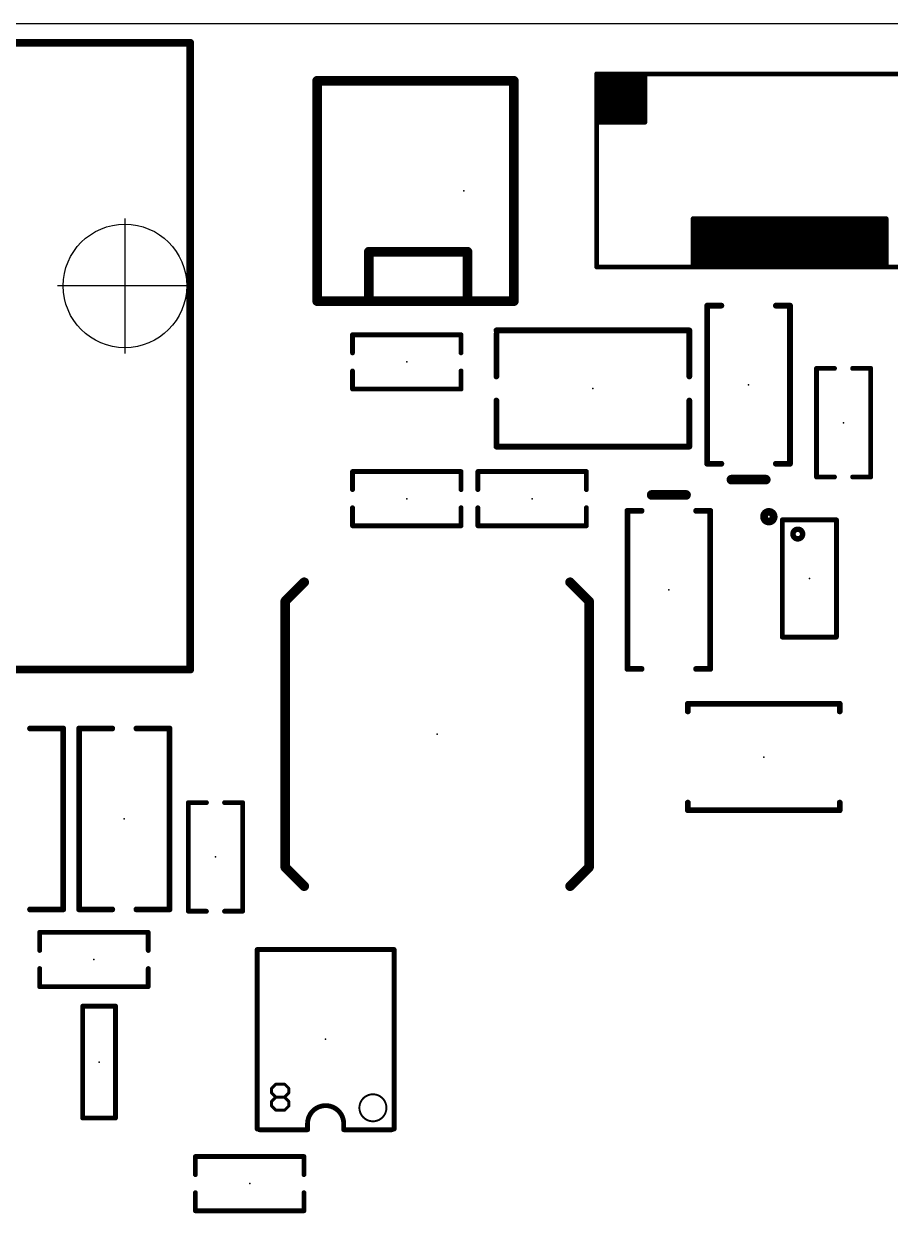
# Model space of a CAD drawing. Extents: x -49 to 146, y -19 to 112.
# Drawn here: x 79.42 to 102.23, y 70.59 to 101.9 of the extents above; entities that cross this region are included whole.
import ezdxf

# ---------------------------------------------------------------- set-up
doc = ezdxf.new("R2010")
doc.units = 0
for name, color, linetype in [('20', 7, 'CONTINUOUS'), ('21', 253, 'CONTINUOUS'), ('23', 7, 'CONTINUOUS'), ('49', 253, 'CONTINUOUS')]:
    doc.layers.add(name, color=color, linetype=linetype)

msp = doc.modelspace()

# ---------------------------------------------------------------- linework, layer by layer
at = {"layer": '20'}
msp.add_line((146.05, 101.9), (0, 101.9), dxfattribs=at)
msp.add_circle((82.08, 95), 1.6256, dxfattribs=at)
at = {"layer": '21'}
for points, const_width in [([(70.2, 101.4), (83.8, 101.4)], 0.2032), ([(83.8, 101.4), (83.8, 84.9)], 0.2032), ([(87.14, 94.6), (87.14, 100.4)], 0.254), ([(87.14, 100.4), (92.32, 100.4)], 0.254), ([(92.32, 100.4), (92.32, 94.6)], 0.254), ([(94.5, 100.58), (94.5, 99.31)], 0.127), ([(95.77, 100.58), (94.5, 100.58)], 0.127), ([(114.82, 100.58), (94.5, 100.58)], 0.127), ([(94.5, 100.58), (94.5, 95.5)], 0.127), ([(94.5, 100.453), (95.77, 100.453)], 0.127), ([(95.77, 99.31), (95.77, 100.58)], 0.127), ([(94.5, 100.326), (95.77, 100.326)], 0.127), ([(94.5, 100.199), (95.77, 100.199)], 0.127), ([(94.5, 100.072), (95.77, 100.072)], 0.127), ([(94.5, 99.945), (95.77, 99.945)], 0.127), ([(94.5, 99.818), (95.77, 99.818)], 0.127), ([(94.5, 99.691), (95.77, 99.691)], 0.127), ([(94.5, 99.564), (95.77, 99.564)], 0.127), ([(94.5, 99.437), (95.77, 99.437)], 0.127), ([(94.5, 99.31), (95.77, 99.31)], 0.127), ([(94.5, 99.31), (95.77, 99.31)], 0.127), ([(97.04, 95.5), (97.04, 96.77)], 0.127), ([(97.04, 96.77), (102.12, 96.77)], 0.127), ([(97.04, 95.5), (97.04, 96.77)], 0.127), ([(97.04, 96.77), (102.12, 96.77)], 0.127), ([(102.12, 96.77), (102.12, 95.5)], 0.127), ([(102.12, 96.77), (102.12, 95.5)], 0.127), ([(97.04, 96.643), (102.12, 96.643)], 0.127), ([(97.04, 96.516), (102.12, 96.516)], 0.127), ([(97.04, 96.389), (102.12, 96.389)], 0.127), ([(97.04, 96.262), (102.12, 96.262)], 0.127), ([(97.04, 96.135), (102.12, 96.135)], 0.127), ([(91.1, 95.9), (88.5, 95.9)], 0.254), ([(88.5, 95.9), (88.5, 94.6)], 0.254), ([(91.1, 94.6), (91.1, 95.9)], 0.254), ([(97.04, 96.008), (102.12, 96.008)], 0.127), ([(97.04, 95.881), (102.12, 95.881)], 0.127), ([(97.04, 95.754), (102.12, 95.754)], 0.127), ([(94.5, 95.5), (97.04, 95.5)], 0.127), ([(97.04, 95.627), (102.12, 95.627)], 0.127), ([(102.12, 95.5), (97.04, 95.5)], 0.127), ([(97.04, 95.5), (102.12, 95.5)], 0.127), ([(97.04, 95.5), (102.12, 95.5)], 0.127), ([(102.12, 95.5), (104.66, 95.5)], 0.127), ([(88.5, 94.6), (87.14, 94.6)], 0.254), ([(91.1, 94.6), (88.5, 94.6)], 0.254), ([(92.32, 94.6), (91.1, 94.6)], 0.254), ([(97.4094, 90.3187), (97.4094, 94.4813)], 0.1524), ([(97.4094, 94.4813), (97.7825, 94.4813)], 0.1524), ([(99.2175, 94.4813), (99.5906, 94.4813)], 0.1524), ([(99.5906, 94.4813), (99.5906, 90.3187)], 0.1524), ([(90.9288, 93.7144), (88.0712, 93.7144)], 0.127), ([(88.0712, 93.7144), (88.0712, 93.2381)], 0.127), ([(90.9288, 93.2381), (90.9288, 93.7144)], 0.127), ([(91.8599, 93.7288), (91.8599, 92.6175)], 0.1524), ([(91.86, 93.8304), (96.94, 93.8304)], 0.1524), ([(96.94, 93.8304), (96.94, 92.6175)], 0.1524), ([(88.0712, 92.2856), (88.0712, 92.7619)], 0.127), ([(90.9288, 92.7619), (90.9288, 92.2856)], 0.127), ([(100.7619, 92.8288), (100.2856, 92.8288)], 0.127), ([(100.2856, 92.8288), (100.2856, 89.9712)], 0.127), ([(101.2381, 92.8288), (101.7144, 92.8288)], 0.127), ([(101.7144, 92.8288), (101.7144, 89.9712)], 0.127), ([(90.9288, 92.2856), (88.0712, 92.2856)], 0.127), ([(91.86, 90.7696), (91.86, 91.9825)], 0.1524), ([(96.94, 90.7696), (96.94, 91.9825)], 0.1524), ([(96.94, 90.7696), (91.86, 90.7696)], 0.1524), ([(90.9288, 90.1144), (88.0712, 90.1144)], 0.127), ([(88.0712, 90.1144), (88.0712, 89.6381)], 0.127), ([(90.9288, 89.6381), (90.9288, 90.1144)], 0.127), ([(94.2288, 90.1144), (91.3712, 90.1144)], 0.127), ([(91.3712, 90.1144), (91.3712, 89.6381)], 0.127), ([(94.2288, 89.6381), (94.2288, 90.1144)], 0.127), ([(97.7826, 90.3187), (97.4094, 90.3187)], 0.1524), ([(99.5906, 90.3187), (99.2175, 90.3187)], 0.1524), ([(98.0475, 89.9012), (98.9525, 89.9012)], 0.254), ([(100.2856, 89.9712), (100.7619, 89.9712)], 0.127), ([(101.7144, 89.9712), (101.2381, 89.9712)], 0.127), ([(96.8525, 89.4988), (95.9475, 89.4988)], 0.254), ([(88.0712, 88.6856), (88.0712, 89.1619)], 0.127), ([(90.9288, 89.1619), (90.9288, 88.6856)], 0.127), ([(91.3712, 88.6856), (91.3712, 89.1619)], 0.127), ([(94.2288, 89.1619), (94.2288, 88.6856)], 0.127), ([(95.3094, 84.9187), (95.3094, 89.0813)], 0.1524), ([(95.3094, 89.0813), (95.6825, 89.0813)], 0.1524), ([(97.1174, 89.0813), (97.4906, 89.0813)], 0.1524), ([(97.4906, 89.0813), (97.4906, 84.9187)], 0.1524), ([(90.9288, 88.6856), (88.0712, 88.6856)], 0.127), ([(94.2288, 88.6856), (91.3712, 88.6856)], 0.127), ([(99.3876, 85.7562), (99.3876, 88.8438)], 0.127), ([(99.3876, 88.8438), (100.8126, 88.8438)], 0.127), ([(100.8126, 88.8438), (100.8126, 85.7562)], 0.127), ([(86.3, 86.7), (86.8, 87.2)], 0.254), ([(93.8, 87.2), (94.3, 86.7)], 0.254), ([(86.3, 79.7), (86.3, 86.7)], 0.254), ([(94.3, 86.7), (94.3, 79.7)], 0.254), ([(100.8126, 85.7562), (99.3876, 85.7562)], 0.127), ([(83.8, 84.9), (70.2, 84.9)], 0.2032), ([(95.6825, 84.9187), (95.3094, 84.9187)], 0.1524), ([(97.4906, 84.9187), (97.1175, 84.9187)], 0.1524), ([(96.9, 83.8), (96.9, 84)], 0.1524), ([(96.9, 84), (100.9, 84)], 0.1524), ([(100.9, 84), (100.9, 83.8)], 0.1524), ([(79.5815, 83.3513), (80.4546, 83.3513)], 0.1524), ([(80.4546, 83.3513), (80.4546, 78.5887)], 0.1524), ([(80.8734, 78.5887), (80.8734, 83.3513)], 0.1524), ([(80.8734, 83.3513), (81.7465, 83.3513)], 0.1524), ([(82.3815, 83.3513), (83.2546, 83.3513)], 0.1524), ([(83.2546, 83.3513), (83.2546, 78.5887)], 0.1524), ([(84.2259, 81.3988), (83.7496, 81.3988)], 0.127), ([(83.7496, 81.3988), (83.7496, 78.5412)], 0.127), ([(84.7021, 81.3988), (85.1784, 81.3988)], 0.127), ([(85.1784, 81.3988), (85.1784, 78.5412)], 0.127), ([(96.9, 81.2), (96.9, 81.4)], 0.1524), ([(100.9, 81.4), (100.9, 81.2)], 0.1524), ([(100.9, 81.2), (96.9, 81.2)], 0.1524), ([(86.8, 79.2), (86.3, 79.7)], 0.254), ([(94.3, 79.7), (93.8, 79.2)], 0.254), ([(80.4546, 78.5887), (79.5815, 78.5887)], 0.1524), ([(81.7466, 78.5887), (80.8734, 78.5887)], 0.1524), ([(83.2546, 78.5887), (82.3815, 78.5887)], 0.1524), ([(83.7496, 78.5412), (84.2259, 78.5412)], 0.127), ([(85.1784, 78.5412), (84.7021, 78.5412)], 0.127), ([(82.6928, 77.9844), (79.8352, 77.9844)], 0.127), ([(79.8352, 77.9844), (79.8352, 77.5081)], 0.127), ([(82.6928, 77.5081), (82.6928, 77.9844)], 0.127), ([(89.1674, 77.5322), (85.5606, 77.5322)], 0.127), ([(85.5606, 77.5322), (85.5606, 72.8078)], 0.127), ([(89.1674, 72.8078), (89.1674, 77.5322)], 0.127), ([(79.8352, 76.5556), (79.8352, 77.0319)], 0.127), ([(82.6928, 77.0319), (82.6928, 76.5556)], 0.127), ([(82.6928, 76.5556), (79.8352, 76.5556)], 0.127), ([(80.9687, 73.0968), (80.9687, 76.0432)], 0.127), ([(80.9687, 76.0432), (81.8323, 76.0432)], 0.127), ([(81.8323, 76.0432), (81.8323, 73.0968)], 0.127), ([(85.9385, 73.8751), (86.0529, 73.9895)], 0.0762), ([(85.9385, 73.7607), (85.9385, 73.8751)], 0.0762), ([(86.0529, 73.9895), (86.2817, 73.9895)], 0.0762), ([(86.2817, 73.9895), (86.3961, 73.8751)], 0.0762), ([(86.3961, 73.8751), (86.3961, 73.7607)], 0.0762), ([(86.0529, 73.6463), (85.9385, 73.7607)], 0.0762), ([(85.9385, 73.5319), (86.0529, 73.6463)], 0.0762), ([(86.0529, 73.6463), (86.2817, 73.6463)], 0.0762), ([(86.3961, 73.7607), (86.2817, 73.6463)], 0.0762), ([(86.2817, 73.6463), (86.3961, 73.5319)], 0.0762), ([(85.9385, 73.4175), (85.9385, 73.5319)], 0.0762), ([(86.0529, 73.3031), (85.9385, 73.4175)], 0.0762), ([(86.2817, 73.3031), (86.0529, 73.3031)], 0.0762), ([(86.3961, 73.4175), (86.2817, 73.3031)], 0.0762), ([(86.3961, 73.5319), (86.3961, 73.4175)], 0.0762), ([(81.8323, 73.0968), (80.9687, 73.0968)], 0.127), ([(86.8877, 72.9475), (86.8877, 72.7888)], 0.127), ([(87.8403, 72.9475), (87.8403, 72.7888)], 0.127), ([(86.8877, 72.7888), (85.6177, 72.7888)], 0.127), ([(87.8403, 72.7888), (89.1103, 72.7888)], 0.127), ([(83.9352, 71.6081), (83.9352, 72.0844)], 0.127), ([(83.9352, 72.0844), (86.7928, 72.0844)], 0.127), ([(86.7928, 72.0844), (86.7928, 71.6081)], 0.127), ([(83.9352, 71.1319), (83.9352, 70.6556)], 0.127), ([(86.7928, 70.6556), (86.7928, 71.1319)], 0.127), ([(83.9352, 70.6556), (86.7928, 70.6556)], 0.127)]:
    msp.add_lwpolyline(points, dxfattribs=dict(at, const_width=const_width))
for points, const_width in [([(83.8508, 101.4, 1), (83.7492, 101.4)], 0.1016), ([(83.8, 101.3492, 1), (83.8, 101.4508)], 0.1016), ([(87.2035, 100.4, 1), (87.0765, 100.4)], 0.127), ([(87.14, 100.4635, 1), (87.14, 100.3365)], 0.127), ([(92.3835, 100.4, 1), (92.2565, 100.4)], 0.127), ([(92.32, 100.3365, 1), (92.32, 100.4635)], 0.127), ([(94.5318, 100.58, 1), (94.4682, 100.58)], 0.0635), ([(94.5, 100.6118, 1), (94.5, 100.5482)], 0.0635), ([(94.5, 100.6118, 1), (94.5, 100.5482)], 0.0635), ([(94.5318, 100.58, 1), (94.4682, 100.58)], 0.0635), ([(94.5, 100.4848, 1), (94.5, 100.4213)], 0.0635), ([(95.8018, 100.58, 1), (95.7383, 100.58)], 0.0635), ([(95.77, 100.5482, 1), (95.77, 100.6118)], 0.0635), ([(95.77, 100.4213, 1), (95.77, 100.4848)], 0.0635), ([(94.5, 100.2308, 1), (94.5, 100.1672)], 0.0635), ([(94.5, 100.3578, 1), (94.5, 100.2943)], 0.0635), ([(95.77, 100.2943, 1), (95.77, 100.3578)], 0.0635), ([(95.77, 100.1672, 1), (95.77, 100.2308)], 0.0635), ([(94.5, 99.8498, 1), (94.5, 99.7862)], 0.0635), ([(94.5, 100.1038, 1), (94.5, 100.0403)], 0.0635), ([(94.5, 99.9768, 1), (94.5, 99.9133)], 0.0635), ([(95.77, 100.0403, 1), (95.77, 100.1038)], 0.0635), ([(95.77, 99.9133, 1), (95.77, 99.9768)], 0.0635), ([(95.77, 99.7862, 1), (95.77, 99.8498)], 0.0635), ([(94.5, 99.7228, 1), (94.5, 99.6593)], 0.0635), ([(94.5, 99.5958, 1), (94.5, 99.5323)], 0.0635), ([(95.77, 99.6593, 1), (95.77, 99.7228)], 0.0635), ([(95.77, 99.5323, 1), (95.77, 99.5958)], 0.0635), ([(94.5, 99.3418, 1), (94.5, 99.2782)], 0.0635), ([(94.5, 99.3418, 1), (94.5, 99.2782)], 0.0635), ([(94.4682, 99.31, 1), (94.5318, 99.31)], 0.0635), ([(94.5, 99.4688, 1), (94.5, 99.4053)], 0.0635), ([(95.7383, 99.31, 1), (95.8018, 99.31)], 0.0635), ([(95.77, 99.4053, 1), (95.77, 99.4688)], 0.0635), ([(95.77, 99.2782, 1), (95.77, 99.3418)], 0.0635), ([(95.77, 99.2782, 1), (95.77, 99.3418)], 0.0635), ([(97.04, 96.8018, 1), (97.04, 96.7383)], 0.0635), ([(97.04, 96.8018, 1), (97.04, 96.7383)], 0.0635), ([(97.0718, 96.77, 1), (97.0083, 96.77)], 0.0635), ([(97.0718, 96.77, 1), (97.0083, 96.77)], 0.0635), ([(102.1518, 96.77, 1), (102.0883, 96.77)], 0.0635), ([(102.1518, 96.77, 1), (102.0883, 96.77)], 0.0635), ([(102.12, 96.7383, 1), (102.12, 96.8018)], 0.0635), ([(102.12, 96.7383, 1), (102.12, 96.8018)], 0.0635), ([(97.04, 96.6748, 1), (97.04, 96.6112)], 0.0635), ([(97.04, 96.5478, 1), (97.04, 96.4843)], 0.0635), ([(97.04, 96.4208, 1), (97.04, 96.3573)], 0.0635), ([(102.12, 96.6112, 1), (102.12, 96.6748)], 0.0635), ([(102.12, 96.4843, 1), (102.12, 96.5478)], 0.0635), ([(102.12, 96.3573, 1), (102.12, 96.4208)], 0.0635), ([(97.04, 96.2938, 1), (97.04, 96.2302)], 0.0635), ([(97.04, 96.1668, 1), (97.04, 96.1033)], 0.0635), ([(102.12, 96.2302, 1), (102.12, 96.2938)], 0.0635), ([(102.12, 96.1033, 1), (102.12, 96.1668)], 0.0635), ([(88.5, 95.9635, 1), (88.5, 95.8365)], 0.127), ([(88.5635, 95.9, 1), (88.4365, 95.9)], 0.127), ([(91.1635, 95.9, 1), (91.0365, 95.9)], 0.127), ([(91.1, 95.8365, 1), (91.1, 95.9635)], 0.127), ([(97.04, 95.9128, 1), (97.04, 95.8492)], 0.0635), ([(97.04, 96.0398, 1), (97.04, 95.9763)], 0.0635), ([(97.04, 95.7858, 1), (97.04, 95.7223)], 0.0635), ([(102.12, 95.9763, 1), (102.12, 96.0398)], 0.0635), ([(102.12, 95.8492, 1), (102.12, 95.9128)], 0.0635), ([(102.12, 95.7223, 1), (102.12, 95.7858)], 0.0635), ([(94.5, 95.5318, 1), (94.5, 95.4682)], 0.0635), ([(94.4682, 95.5, 1), (94.5318, 95.5)], 0.0635), ([(97.04, 95.5318, 1), (97.04, 95.4682)], 0.0635), ([(97.04, 95.5318, 1), (97.04, 95.4682)], 0.0635), ([(97.04, 95.5318, 1), (97.04, 95.4682)], 0.0635), ([(97.04, 95.6588, 1), (97.04, 95.5953)], 0.0635), ([(97.0083, 95.5, 1), (97.0718, 95.5)], 0.0635), ([(97.0083, 95.5, 1), (97.0718, 95.5)], 0.0635), ([(97.04, 95.4682, 1), (97.04, 95.5318)], 0.0635), ([(102.12, 95.5318, 1), (102.12, 95.4682)], 0.0635), ([(102.0883, 95.5, 1), (102.1518, 95.5)], 0.0635), ([(102.0883, 95.5, 1), (102.1518, 95.5)], 0.0635), ([(102.12, 95.5953, 1), (102.12, 95.6588)], 0.0635), ([(102.12, 95.4682, 1), (102.12, 95.5318)], 0.0635), ([(102.12, 95.4682, 1), (102.12, 95.5318)], 0.0635), ([(102.12, 95.4682, 1), (102.12, 95.5318)], 0.0635), ([(87.14, 94.6635, 1), (87.14, 94.5365)], 0.127), ([(87.0765, 94.6, 1), (87.2035, 94.6)], 0.127), ([(88.5, 94.6635, 1), (88.5, 94.5365)], 0.127), ([(88.4365, 94.6, 1), (88.5635, 94.6)], 0.127), ([(88.5, 94.5365, 1), (88.5, 94.6635)], 0.127), ([(91.1, 94.6635, 1), (91.1, 94.5365)], 0.127), ([(91.0365, 94.6, 1), (91.1635, 94.6)], 0.127), ([(91.1, 94.5365, 1), (91.1, 94.6635)], 0.127), ([(92.2565, 94.6, 1), (92.3835, 94.6)], 0.127), ([(92.32, 94.5365, 1), (92.32, 94.6635)], 0.127), ([(97.4475, 94.4813, 1), (97.3713, 94.4813)], 0.0762), ([(97.4094, 94.5194, 1), (97.4094, 94.4432)], 0.0762), ([(97.7825, 94.4432, 1), (97.7825, 94.5194)], 0.0762), ([(99.2175, 94.5194, 1), (99.2175, 94.4432)], 0.0762), ([(99.6287, 94.4813, 1), (99.5525, 94.4813)], 0.0762), ([(99.5906, 94.4432, 1), (99.5906, 94.5194)], 0.0762), ([(88.0712, 93.7462, 1), (88.0712, 93.6826)], 0.0635), ([(88.103, 93.7144, 1), (88.0395, 93.7144)], 0.0635), ([(90.9606, 93.7144, 1), (90.8971, 93.7144)], 0.0635), ([(90.9288, 93.6826, 1), (90.9288, 93.7462)], 0.0635), ([(91.898, 93.7288, 1), (91.8218, 93.7288)], 0.0762), ([(91.86, 93.8685, 1), (91.86, 93.7923)], 0.0762), ([(96.9781, 93.8304, 1), (96.9019, 93.8304)], 0.0762), ([(96.94, 93.7923, 1), (96.94, 93.8685)], 0.0762), ([(88.0395, 93.2381, 1), (88.103, 93.2381)], 0.0635), ([(90.8971, 93.2381, 1), (90.9606, 93.2381)], 0.0635), ([(88.103, 92.7619, 1), (88.0395, 92.7619)], 0.0635), ([(90.9606, 92.7619, 1), (90.8971, 92.7619)], 0.0635), ([(100.2856, 92.8606, 1), (100.2856, 92.797)], 0.0635), ([(100.3174, 92.8288, 1), (100.2538, 92.8288)], 0.0635), ([(100.7619, 92.797, 1), (100.7619, 92.8606)], 0.0635), ([(101.2381, 92.8606, 1), (101.2381, 92.797)], 0.0635), ([(101.7462, 92.8288, 1), (101.6827, 92.8288)], 0.0635), ([(101.7144, 92.797, 1), (101.7144, 92.8606)], 0.0635), ([(91.8218, 92.6175, 1), (91.898, 92.6175)], 0.0762), ([(96.9019, 92.6175, 1), (96.9781, 92.6175)], 0.0762), ([(88.0712, 92.3174, 1), (88.0712, 92.2538)], 0.0635), ([(88.0395, 92.2856, 1), (88.103, 92.2856)], 0.0635), ([(90.8971, 92.2856, 1), (90.9606, 92.2856)], 0.0635), ([(90.9288, 92.2538, 1), (90.9288, 92.3174)], 0.0635), ([(91.8981, 91.9825, 1), (91.8219, 91.9825)], 0.0762), ([(96.9781, 91.9825, 1), (96.9019, 91.9825)], 0.0762), ([(91.86, 90.8077, 1), (91.86, 90.7315)], 0.0762), ([(91.8219, 90.7696, 1), (91.8981, 90.7696)], 0.0762), ([(96.9019, 90.7696, 1), (96.9781, 90.7696)], 0.0762), ([(96.94, 90.7315, 1), (96.94, 90.8077)], 0.0762), ([(88.0712, 90.1462, 1), (88.0712, 90.0827)], 0.0635), ([(88.103, 90.1144, 1), (88.0395, 90.1144)], 0.0635), ([(90.9606, 90.1144, 1), (90.8971, 90.1144)], 0.0635), ([(90.9288, 90.0827, 1), (90.9288, 90.1462)], 0.0635), ([(91.403, 90.1144, 1), (91.3394, 90.1144)], 0.0635), ([(91.3712, 90.1462, 1), (91.3712, 90.0827)], 0.0635), ([(94.2606, 90.1144, 1), (94.1971, 90.1144)], 0.0635), ([(94.2288, 90.0827, 1), (94.2288, 90.1462)], 0.0635), ([(97.4094, 90.3568, 1), (97.4094, 90.2806)], 0.0762), ([(97.3713, 90.3187, 1), (97.4475, 90.3187)], 0.0762), ([(97.7826, 90.2806, 1), (97.7826, 90.3568)], 0.0762), ([(99.2175, 90.3568, 1), (99.2175, 90.2806)], 0.0762), ([(99.5525, 90.3187, 1), (99.6287, 90.3187)], 0.0762), ([(99.5906, 90.2806, 1), (99.5906, 90.3568)], 0.0762), ([(98.0475, 89.9647, 1), (98.0475, 89.8377)], 0.127), ([(98.9525, 89.8377, 1), (98.9525, 89.9647)], 0.127), ([(100.2538, 89.9712, 1), (100.3174, 89.9712)], 0.0635), ([(100.2856, 90.003, 1), (100.2856, 89.9395)], 0.0635), ([(100.7619, 89.9395, 1), (100.7619, 90.003)], 0.0635), ([(101.2381, 90.003, 1), (101.2381, 89.9395)], 0.0635), ([(101.6827, 89.9712, 1), (101.7462, 89.9712)], 0.0635), ([(101.7144, 89.9395, 1), (101.7144, 90.003)], 0.0635), ([(88.0395, 89.6381, 1), (88.103, 89.6381)], 0.0635), ([(90.8971, 89.6381, 1), (90.9606, 89.6381)], 0.0635), ([(91.3394, 89.6381, 1), (91.403, 89.6381)], 0.0635), ([(94.1971, 89.6381, 1), (94.2606, 89.6381)], 0.0635), ([(95.9475, 89.5623, 1), (95.9475, 89.4353)], 0.127), ([(96.8525, 89.4353, 1), (96.8525, 89.5623)], 0.127), ([(88.103, 89.1619, 1), (88.0395, 89.1619)], 0.0635), ([(90.9606, 89.1619, 1), (90.8971, 89.1619)], 0.0635), ([(91.403, 89.1619, 1), (91.3394, 89.1619)], 0.0635), ([(94.2606, 89.1619, 1), (94.1971, 89.1619)], 0.0635), ([(95.3475, 89.0813, 1), (95.2713, 89.0813)], 0.0762), ([(95.3094, 89.1194, 1), (95.3094, 89.0432)], 0.0762), ([(95.6825, 89.0432, 1), (95.6825, 89.1194)], 0.0762), ([(97.1174, 89.1194, 1), (97.1174, 89.0432)], 0.0762), ([(97.5287, 89.0813, 1), (97.4525, 89.0813)], 0.0762), ([(97.4906, 89.0432, 1), (97.4906, 89.1194)], 0.0762), ([(99.0332, 88.824, 1), (99.0332, 89.0272, 1), (99.0332, 88.824)], 0.254), ([(88.0712, 88.7174, 1), (88.0712, 88.6539)], 0.0635), ([(88.0395, 88.6856, 1), (88.103, 88.6856)], 0.0635), ([(90.8971, 88.6856, 1), (90.9606, 88.6856)], 0.0635), ([(90.9288, 88.6539, 1), (90.9288, 88.7174)], 0.0635), ([(91.3394, 88.6856, 1), (91.403, 88.6856)], 0.0635), ([(91.3712, 88.7174, 1), (91.3712, 88.6539)], 0.0635), ([(94.1971, 88.6856, 1), (94.2606, 88.6856)], 0.0635), ([(94.2288, 88.6539, 1), (94.2288, 88.7174)], 0.0635), ([(99.3876, 88.8756, 1), (99.3876, 88.812)], 0.0635), ([(99.4194, 88.8438, 1), (99.3559, 88.8438)], 0.0635), ([(99.7952, 88.3966, 1), (99.7952, 88.5402, 1), (99.7952, 88.3966)], 0.254), ([(100.8444, 88.8438, 1), (100.7809, 88.8438)], 0.0635), ([(100.8126, 88.812, 1), (100.8126, 88.8756)], 0.0635), ([(86.8449, 87.1551, 1), (86.7551, 87.2449)], 0.127), ([(93.8449, 87.2449, 1), (93.7551, 87.1551)], 0.127), ([(86.3635, 86.7, 1), (86.2365, 86.7)], 0.127), ([(86.2551, 86.7449, 1), (86.3449, 86.6551)], 0.127), ([(94.3635, 86.7, 1), (94.2365, 86.7)], 0.127), ([(94.2551, 86.6551, 1), (94.3449, 86.7449)], 0.127), ([(99.3876, 85.788, 1), (99.3876, 85.7245)], 0.0635), ([(99.3559, 85.7562, 1), (99.4194, 85.7562)], 0.0635), ([(100.7809, 85.7562, 1), (100.8444, 85.7562)], 0.0635), ([(100.8126, 85.7245, 1), (100.8126, 85.788)], 0.0635), ([(83.7492, 84.9, 1), (83.8508, 84.9)], 0.1016), ([(83.8, 84.8492, 1), (83.8, 84.9508)], 0.1016), ([(95.3094, 84.9568, 1), (95.3094, 84.8806)], 0.0762), ([(95.2713, 84.9187, 1), (95.3475, 84.9187)], 0.0762), ([(95.6825, 84.8806, 1), (95.6825, 84.9568)], 0.0762), ([(97.1175, 84.9568, 1), (97.1175, 84.8806)], 0.0762), ([(97.4525, 84.9187, 1), (97.5287, 84.9187)], 0.0762), ([(97.4906, 84.8806, 1), (97.4906, 84.9568)], 0.0762), ([(96.9381, 84, 1), (96.8619, 84)], 0.0762), ([(96.9, 84.0381, 1), (96.9, 83.9619)], 0.0762), ([(100.9381, 84, 1), (100.8619, 84)], 0.0762), ([(100.9, 83.9619, 1), (100.9, 84.0381)], 0.0762), ([(96.8619, 83.8, 1), (96.9381, 83.8)], 0.0762), ([(100.8619, 83.8, 1), (100.9381, 83.8)], 0.0762), ([(79.5815, 83.3894, 1), (79.5815, 83.3132)], 0.0762), ([(80.4927, 83.3513, 1), (80.4165, 83.3513)], 0.0762), ([(80.4546, 83.3132, 1), (80.4546, 83.3894)], 0.0762), ([(80.9115, 83.3513, 1), (80.8353, 83.3513)], 0.0762), ([(80.8734, 83.3894, 1), (80.8734, 83.3132)], 0.0762), ([(81.7465, 83.3132, 1), (81.7465, 83.3894)], 0.0762), ([(82.3815, 83.3894, 1), (82.3815, 83.3132)], 0.0762), ([(83.2927, 83.3513, 1), (83.2165, 83.3513)], 0.0762), ([(83.2546, 83.3132, 1), (83.2546, 83.3894)], 0.0762), ([(83.7814, 81.3988, 1), (83.7178, 81.3988)], 0.0635), ([(83.7496, 81.4306, 1), (83.7496, 81.3671)], 0.0635), ([(84.2259, 81.3671, 1), (84.2259, 81.4306)], 0.0635), ([(84.7021, 81.4306, 1), (84.7021, 81.3671)], 0.0635), ([(85.2102, 81.3988, 1), (85.1467, 81.3988)], 0.0635), ([(85.1784, 81.3671, 1), (85.1784, 81.4306)], 0.0635), ([(96.9381, 81.4, 1), (96.8619, 81.4)], 0.0762), ([(100.9381, 81.4, 1), (100.8619, 81.4)], 0.0762), ([(96.9, 81.2381, 1), (96.9, 81.1619)], 0.0762), ([(96.8619, 81.2, 1), (96.9381, 81.2)], 0.0762), ([(100.8619, 81.2, 1), (100.9381, 81.2)], 0.0762), ([(100.9, 81.1619, 1), (100.9, 81.2381)], 0.0762), ([(86.3449, 79.7449, 1), (86.2551, 79.6551)], 0.127), ([(86.2365, 79.7, 1), (86.3635, 79.7)], 0.127), ([(94.2365, 79.7, 1), (94.3635, 79.7)], 0.127), ([(94.3449, 79.6551, 1), (94.2551, 79.7449)], 0.127), ([(86.7551, 79.1551, 1), (86.8449, 79.2449)], 0.127), ([(93.7551, 79.2449, 1), (93.8449, 79.1551)], 0.127), ([(79.5815, 78.6268, 1), (79.5815, 78.5506)], 0.0762), ([(80.4165, 78.5887, 1), (80.4927, 78.5887)], 0.0762), ([(80.4546, 78.5506, 1), (80.4546, 78.6268)], 0.0762), ([(80.8734, 78.6268, 1), (80.8734, 78.5506)], 0.0762), ([(80.8353, 78.5887, 1), (80.9115, 78.5887)], 0.0762), ([(81.7466, 78.5506, 1), (81.7466, 78.6268)], 0.0762), ([(82.3815, 78.6268, 1), (82.3815, 78.5506)], 0.0762), ([(83.2165, 78.5887, 1), (83.2927, 78.5887)], 0.0762), ([(83.2546, 78.5506, 1), (83.2546, 78.6268)], 0.0762), ([(83.7496, 78.573, 1), (83.7496, 78.5095)], 0.0635), ([(84.2259, 78.5095, 1), (84.2259, 78.573)], 0.0635), ([(84.7021, 78.573, 1), (84.7021, 78.5095)], 0.0635), ([(85.1784, 78.5095, 1), (85.1784, 78.573)], 0.0635), ([(83.7178, 78.5412, 1), (83.7814, 78.5412)], 0.0635), ([(85.1467, 78.5412, 1), (85.2102, 78.5412)], 0.0635), ([(79.867, 77.9844, 1), (79.8034, 77.9844)], 0.0635), ([(79.8352, 78.0162, 1), (79.8352, 77.9527)], 0.0635), ([(82.7246, 77.9844, 1), (82.6611, 77.9844)], 0.0635), ([(82.6928, 77.9527, 1), (82.6928, 78.0162)], 0.0635), ([(79.8034, 77.5081, 1), (79.867, 77.5081)], 0.0635), ([(82.6611, 77.5081, 1), (82.7246, 77.5081)], 0.0635), ([(85.5606, 77.564, 1), (85.5606, 77.5005)], 0.0635), ([(85.5924, 77.5322, 1), (85.5289, 77.5322)], 0.0635), ([(89.1992, 77.5322, 1), (89.1356, 77.5322)], 0.0635), ([(89.1674, 77.5005, 1), (89.1674, 77.564)], 0.0635), ([(79.867, 77.0319, 1), (79.8034, 77.0319)], 0.0635), ([(82.7246, 77.0319, 1), (82.6611, 77.0319)], 0.0635), ([(79.8352, 76.5874, 1), (79.8352, 76.5238)], 0.0635), ([(79.8034, 76.5556, 1), (79.867, 76.5556)], 0.0635), ([(82.6611, 76.5556, 1), (82.7246, 76.5556)], 0.0635), ([(82.6928, 76.5238, 1), (82.6928, 76.5874)], 0.0635), ([(81.0005, 76.0432, 1), (80.9369, 76.0432)], 0.0635), ([(80.9687, 76.075, 1), (80.9687, 76.0114)], 0.0635), ([(81.8641, 76.0432, 1), (81.8006, 76.0432)], 0.0635), ([(81.8323, 76.0114, 1), (81.8323, 76.075)], 0.0635), ([(85.925, 73.8886, 1), (85.9519, 73.8616)], 0.0381), ([(85.9575, 73.8751, 1), (85.9194, 73.8751)], 0.0381), ([(86.0529, 74.0085, 1), (86.0529, 73.9704)], 0.0381), ([(86.0663, 73.976, 1), (86.0394, 74.003)], 0.0381), ([(86.2951, 74.003, 1), (86.2682, 73.976)], 0.0381), ([(86.2817, 73.9704, 1), (86.2817, 74.0085)], 0.0381), ([(86.4151, 73.8751, 1), (86.377, 73.8751)], 0.0381), ([(86.3826, 73.8616, 1), (86.4095, 73.8886)], 0.0381), ([(85.9519, 73.7742, 1), (85.925, 73.7472)], 0.0381), ([(85.9194, 73.7607, 1), (85.9575, 73.7607)], 0.0381), ([(86.0529, 73.6653, 1), (86.0529, 73.6272)], 0.0381), ([(86.0663, 73.6328, 1), (86.0394, 73.6598)], 0.0381), ([(86.0394, 73.6328, 1), (86.0663, 73.6598)], 0.0381), ([(86.2951, 73.6598, 1), (86.2682, 73.6328)], 0.0381), ([(86.2682, 73.6598, 1), (86.2951, 73.6328)], 0.0381), ([(86.2817, 73.6272, 1), (86.2817, 73.6653)], 0.0381), ([(86.377, 73.7607, 1), (86.4151, 73.7607)], 0.0381), ([(86.4095, 73.7472, 1), (86.3826, 73.7742)], 0.0381), ([(88.6086, 73.011, 1), (88.6086, 73.7222, 1), (88.6086, 73.011)], 0.0508), ([(85.925, 73.5454, 1), (85.9519, 73.5184)], 0.0381), ([(85.9519, 73.431, 1), (85.925, 73.404)], 0.0381), ([(85.9575, 73.5319, 1), (85.9194, 73.5319)], 0.0381), ([(85.9194, 73.4175, 1), (85.9575, 73.4175)], 0.0381), ([(86.0529, 73.3221, 1), (86.0529, 73.2841)], 0.0381), ([(86.0394, 73.2896, 1), (86.0663, 73.3166)], 0.0381), ([(86.2682, 73.3166, 1), (86.2951, 73.2896)], 0.0381), ([(86.2817, 73.2841, 1), (86.2817, 73.3221)], 0.0381), ([(86.4151, 73.5319, 1), (86.377, 73.5319)], 0.0381), ([(86.377, 73.4175, 1), (86.4151, 73.4175)], 0.0381), ([(86.3826, 73.5184, 1), (86.4095, 73.5454)], 0.0381), ([(86.4095, 73.404, 1), (86.3826, 73.431)], 0.0381), ([(87.8403, 72.9475, 1), (86.8877, 72.9475)], 0.127), ([(80.9687, 73.1286, 1), (80.9687, 73.065)], 0.0635), ([(80.9369, 73.0968, 1), (81.0005, 73.0968)], 0.0635), ([(81.8006, 73.0968, 1), (81.8641, 73.0968)], 0.0635), ([(81.8323, 73.065, 1), (81.8323, 73.1286)], 0.0635), ([(86.9195, 72.9475, 1), (86.856, 72.9475)], 0.0635), ([(86.856, 72.9475, 1), (86.9195, 72.9475)], 0.0635), ([(87.8721, 72.9475, 1), (87.8085, 72.9475)], 0.0635), ([(87.8085, 72.9475, 1), (87.8721, 72.9475)], 0.0635), ([(85.5289, 72.8078, 1), (85.5924, 72.8078)], 0.0635), ([(85.6177, 72.8206, 1), (85.6177, 72.7571)], 0.0635), ([(86.856, 72.7888, 1), (86.9195, 72.7888)], 0.0635), ([(86.8877, 72.7571, 1), (86.8877, 72.8206)], 0.0635), ([(87.8085, 72.7888, 1), (87.8721, 72.7888)], 0.0635), ([(87.8403, 72.8206, 1), (87.8403, 72.7571)], 0.0635), ([(89.1103, 72.7571, 1), (89.1103, 72.8206)], 0.0635), ([(89.1356, 72.8078, 1), (89.1992, 72.8078)], 0.0635), ([(83.9352, 72.1162, 1), (83.9352, 72.0526)], 0.0635), ([(83.967, 72.0844, 1), (83.9035, 72.0844)], 0.0635), ([(86.8246, 72.0844, 1), (86.761, 72.0844)], 0.0635), ([(86.7928, 72.0526, 1), (86.7928, 72.1162)], 0.0635), ([(83.9035, 71.6081, 1), (83.967, 71.6081)], 0.0635), ([(86.761, 71.6081, 1), (86.8246, 71.6081)], 0.0635), ([(83.967, 71.1319, 1), (83.9035, 71.1319)], 0.0635), ([(86.8246, 71.1319, 1), (86.761, 71.1319)], 0.0635), ([(83.9352, 70.6874, 1), (83.9352, 70.6239)], 0.0635), ([(83.9035, 70.6556, 1), (83.967, 70.6556)], 0.0635), ([(86.761, 70.6556, 1), (86.8246, 70.6556)], 0.0635), ([(86.7928, 70.6239, 1), (86.7928, 70.6874)], 0.0635)]:
    msp.add_lwpolyline(points, format="xyb", dxfattribs=dict(at, const_width=const_width))
at = {"layer": '23'}
for p in [(91, 97.5), (94.5, 95.5), (89.5, 93), (98.5, 92.4), (94.4, 92.3), (101, 91.4), (89.5, 89.4), (92.8, 89.4), (100.1, 87.3), (96.4, 87), (90.3, 83.2), (98.9, 82.6), (82.064, 80.97), (84.464, 79.97), (81.264, 77.27), (87.364, 75.17), (81.4005, 74.57), (85.364, 71.37)]:
    msp.add_point(p, dxfattribs=at)
at = {"layer": '49'}
for p, q in [((82.08, 96.778), (82.08, 93.222)), ((83.858, 95), (80.302, 95))]:
    msp.add_line(p, q, dxfattribs=at)

doc.saveas('drawing.dxf')
